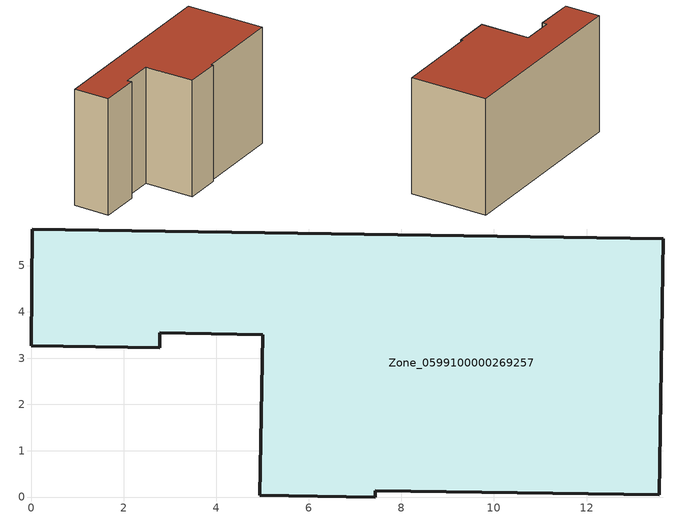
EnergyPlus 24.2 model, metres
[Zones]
Zone_0599100000269257
 floor ground (C_G): 0,3.27 0.03,5.79 13.66,5.58 13.57,0.05 7.44,0.13 7.43,0 4.94,0.04 5,3.51 2.78,3.55 2.78,3.22 z0
 wall outside (C_F): 0.03,5.79 0,3.27 2.78,3.22 2.78,3.55 5,3.51 4.94,0.04 7.43,0 7.44,0.13 13.57,0.05 13.66,5.58 0.03,5.79 z0:8.26
 roof outside (C_R): 13.66,5.58 0.03,5.79 0,3.27 2.78,3.22 2.78,3.55 5,3.51 4.94,0.04 7.43,0 7.44,0.13 13.57,0.05 z8.26
[BUILDING]
Pand.0599100000269257: North Axis=0; Terrain=City; Loads Convergence Tolerance Value=0.04; Temperature Convergence Tolerance Value=0.4; Solar Distribution=FullExterior; Maximum Number of Warmup Days=25; Minimum Number of Warmup Days=1
[Site:Location]
Rotterdam.The.Hague.AP_ZH_NLD Design_Conditions: Latitude=51.96; Longitude=4.45; Time Zone=1; Elevation=-4.5
[SITE:GROUNDTEMPERATURE:BUILDINGSURFACE]
18, 18, 18, 18, 18, 18, 18, 18, 18, 18, 18, 18
[MATERIAL] Thermal Absorptance=0.9; Solar Absorptance=0.7; Visible Absorptance=0.7
Name | Roughness | Thickness | Conductivity | Density | Specific Heat
G.TI.1975-1991 | MediumSmooth | 0.15 | 0.288461 | 540 | 1210
F.TI.1975-1991 | Rough | 0.3 | 0.230769 | 1920 | 840
R.TI.1975-1991 | MediumRough | 0.2 | 0.153846 | 1500 | 1000
[CONSTRUCTION]
C_G: G.TI.1975-1991
C_F: F.TI.1975-1991
C_R: R.TI.1975-1991
[ZONE]
Zone_0599100000269257: Type=1; Multiplier=1; Ceiling Height=Autocalculate; Volume=Autocalculate; Floor Area=autocalculate; Part of Total Floor Area=Yes
[ZONEINFILTRATION:DESIGNFLOWRATE]
Infil_Zone_0599100000269257: Zone or ZoneList or Space or SpaceList=Zone_0599100000269257; Schedule=AlwaysOn; Design Flow Rate Calculation Method=Flow/Area; Flow Rate per Floor Area=0.003; Constant Term Coefficient=1; Temperature Term Coefficient=0; Velocity Term Coefficient=0; Velocity Squared Term Coefficient=0
[HVACTEMPLATE:ZONE:IDEALLOADSAIRSYSTEM]
Zone_0599100000269257: Maximum Heating Supply Air Temperature=50; Minimum Cooling Supply Air Temperature=13; Maximum Heating Supply Air Humidity Ratio=0.0156; Minimum Cooling Supply Air Humidity Ratio=0.0077; Heating Limit=NoLimit; Cooling Limit=NoLimit; Dehumidification Control Type=ConstantSensibleHeatRatio; Cooling Sensible Heat Ratio=0.7; Dehumidification Setpoint=60; Humidification Control Type=None; Humidification Setpoint=30; Outdoor Air Method=None; Outdoor Air Flow Rate per Person=0.00944; Outdoor Air Flow Rate per Zone Floor Area=0; Outdoor Air Flow Rate per Zone=0; Demand Controlled Ventilation Type=None; Outdoor Air Economizer Type=NoEconomizer; Heat Recovery Type=None; Sensible Heat Recovery Effectiveness=0.7; Latent Heat Recovery Effectiveness=0.65
[ZONECONTROL:THERMOSTAT]
ThermostatControl_Zone_0599100000269257: Zone or ZoneList=Zone_0599100000269257; Control Type Schedule=DualSetpointControlType; Control 1=Thermostat_Zone_0599100000269257; Temperature Difference Between Cutout And Setpoint=0
[THERMOSTATSETPOINT:DUALSETPOINT]
Thermostat_Zone_0599100000269257: Heating Setpoint Temperature Schedule=HeatingSetpoint_Zone_0599100000269257; Cooling Setpoint Temperature Schedule=CoolingSetpoint_Zone_0599100000269257
[SCHEDULE:COMPACT]
HeatingSetpoint_Zone_0599100000269257: Through: 12/31, For: AllDays, Until: 24:00, 21
CoolingSetpoint_Zone_0599100000269257: Through: 12/31, For: AllDays, Until: 24:00, 24
DualSetpointControlType: Through: 12/31, For: AllDays, Until: 24:00, 4
AlwaysOn: Through: 12/31, For: AllDays, Until: 24:00, 1
